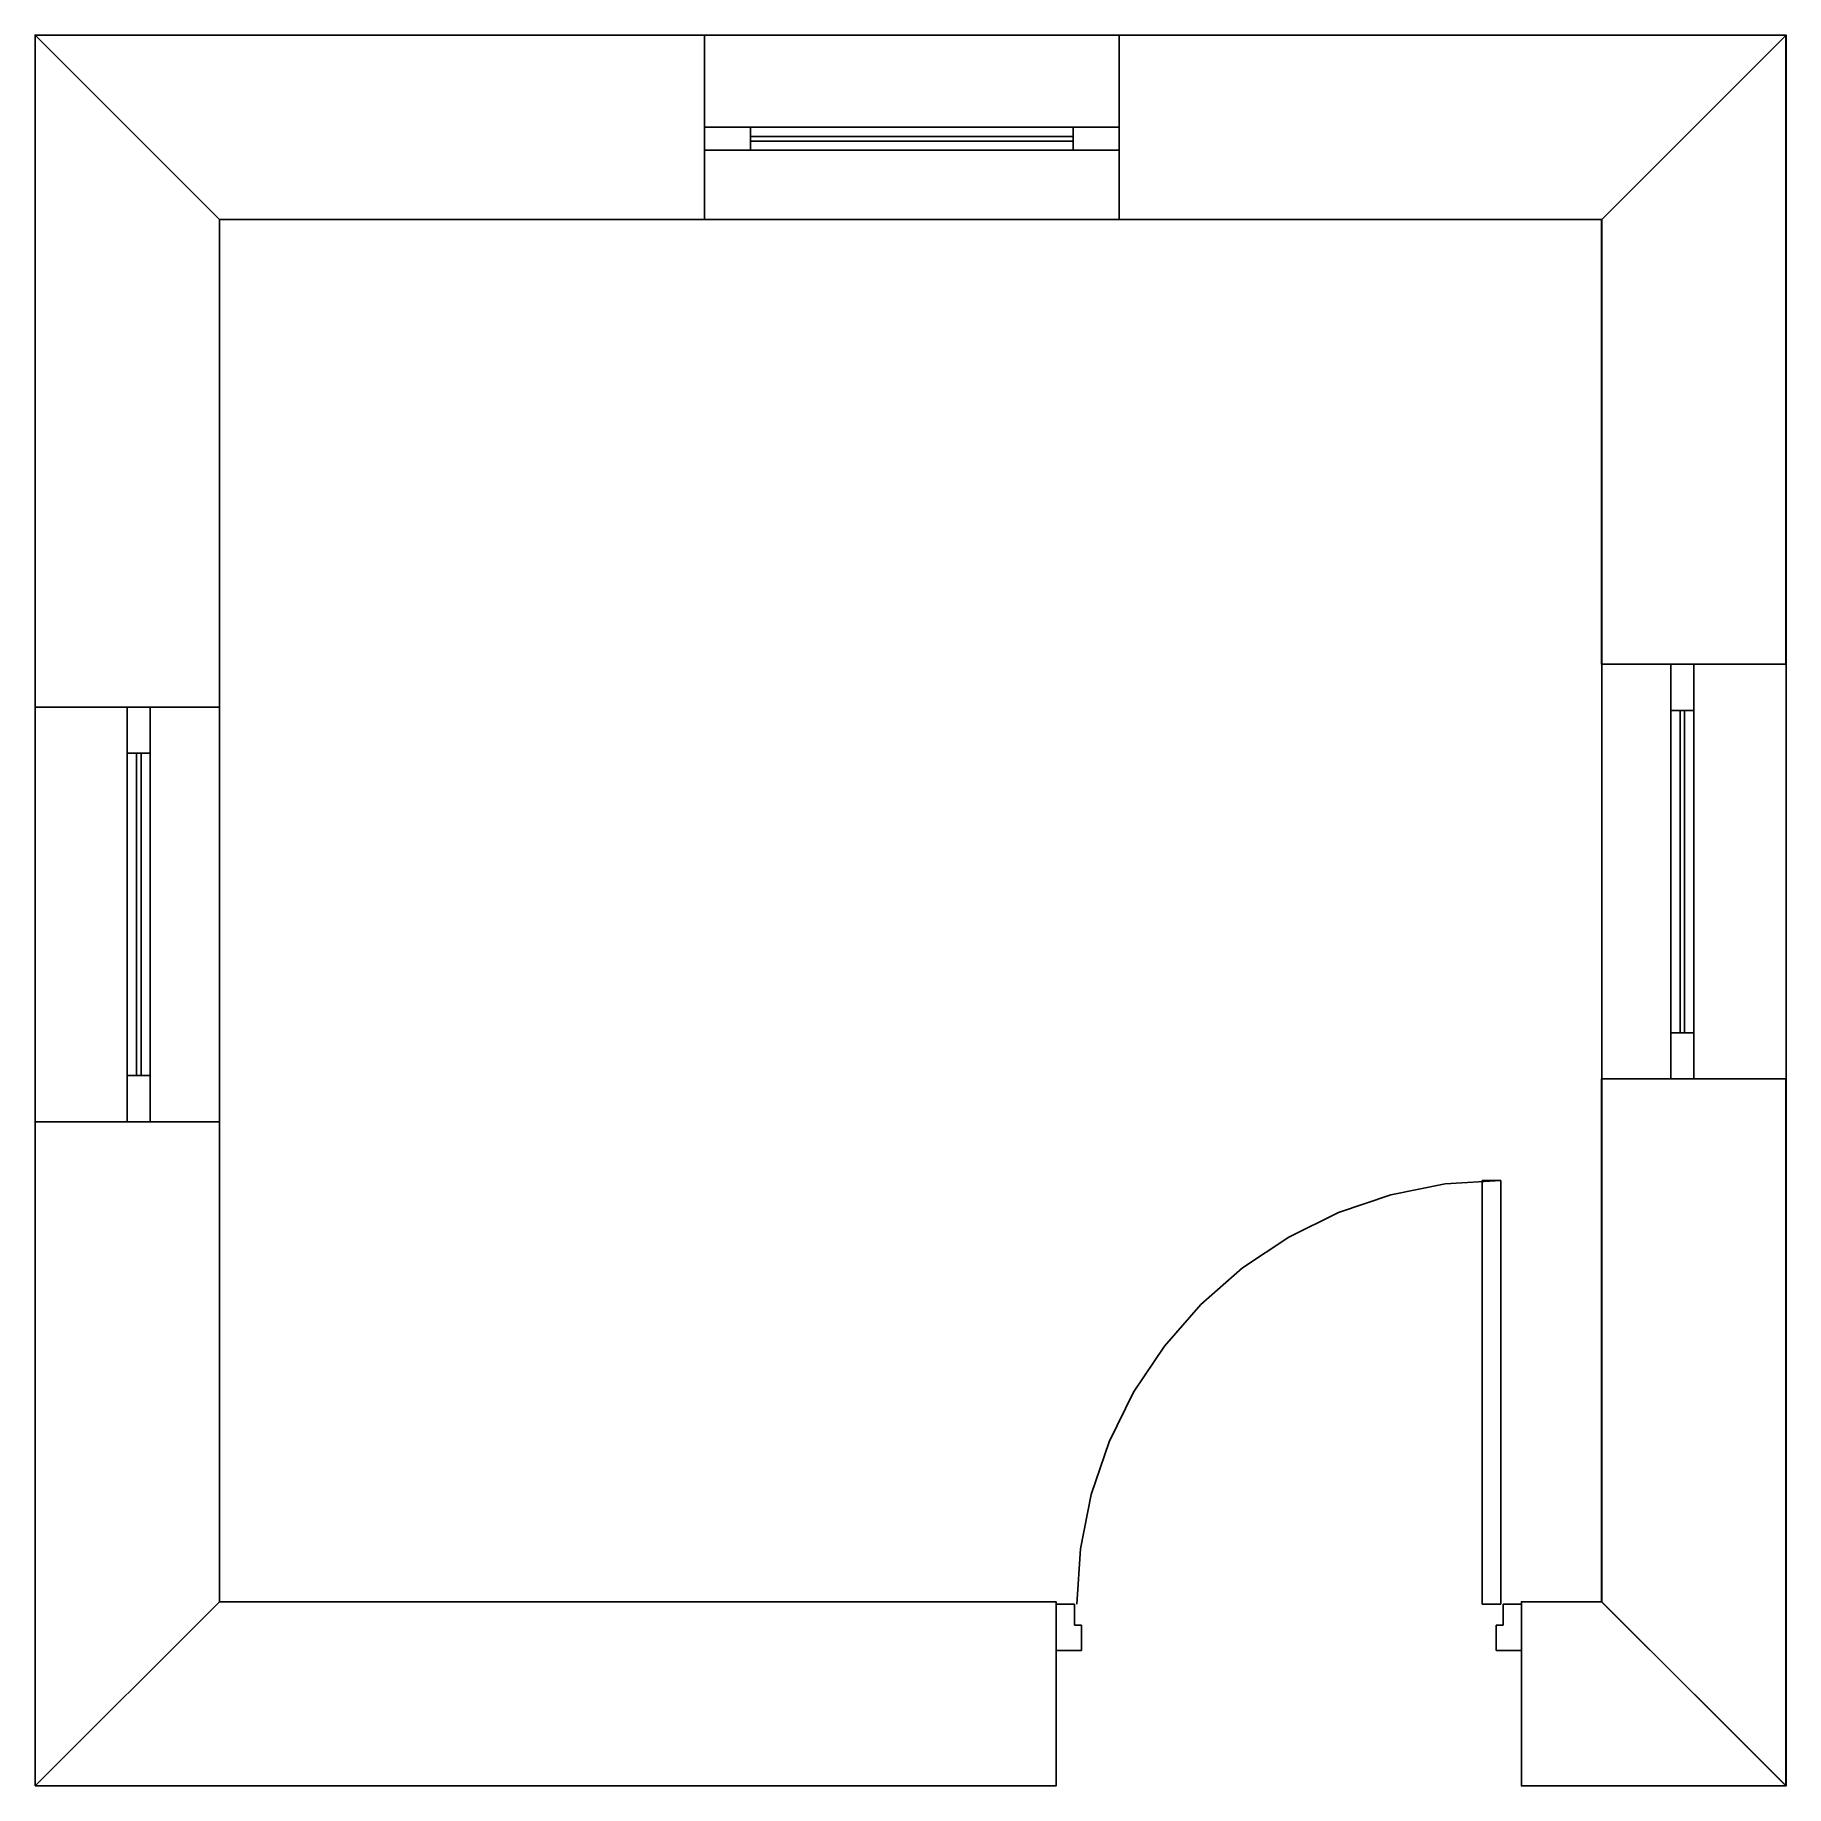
# Model space of a CAD drawing. Header units: metres. Extents: x 23 to 213, y -211 to -21.
import ezdxf

# ---------------------------------------------------------------- set-up
doc = ezdxf.new("R2010")
doc.units = ezdxf.units.M

msp = doc.modelspace()

# ---------------------------------------------------------------- linework, layer by layer
for p, q in [((22.7, -20.93), (95.34, -20.93)), ((42.7, -40.93), (22.7, -20.93)), ((22.7, -20.93), (42.7, -40.93)), ((22.7, -93.85), (22.7, -20.93)), ((140.34, -20.93), (95.34, -20.93)), ((95.34, -40.93), (95.34, -20.93)), ((140.34, -20.93), (212.7, -20.93)), ((140.34, -20.93), (140.34, -40.93)), ((212.7, -20.93), (192.7, -40.93)), ((192.7, -40.93), (212.7, -20.93)), ((212.7, -20.93), (212.7, -89.21)), ((100.34, -30.93), (95.34, -30.93)), ((100.34, -33.43), (100.34, -30.93)), ((100.34, -30.93), (135.34, -30.93)), ((100.34, -31.93), (100.34, -32.43)), ((135.34, -31.93), (100.34, -31.93)), ((135.34, -30.93), (135.34, -33.43)), ((140.34, -30.93), (135.34, -30.93)), ((135.34, -32.43), (135.34, -31.93)), ((95.34, -33.43), (100.34, -33.43)), ((100.34, -32.43), (135.34, -32.43)), ((100.34, -33.43), (135.34, -33.43)), ((135.34, -33.43), (140.34, -33.43)), ((95.34, -40.93), (42.7, -40.93)), ((42.7, -40.93), (42.7, -93.85)), ((95.34, -40.93), (140.34, -40.93)), ((192.7, -40.93), (140.34, -40.93)), ((192.7, -89.21), (192.7, -40.93)), ((192.7, -89.21), (192.7, -134.21)), ((192.7, -89.21), (212.7, -89.21)), ((200.2, -89.21), (200.2, -94.21)), ((202.7, -94.21), (202.7, -89.21)), ((212.7, -134.21), (212.7, -89.21)), ((22.7, -93.85), (22.7, -138.85)), ((22.7, -93.85), (42.7, -93.85)), ((35.2, -93.85), (32.7, -93.85)), ((32.7, -93.85), (32.7, -98.85)), ((35.2, -98.85), (35.2, -93.85)), ((42.7, -138.85), (42.7, -93.85)), ((200.2, -94.21), (202.7, -94.21)), ((200.2, -94.21), (200.2, -129.21)), ((201.7, -94.21), (201.2, -94.21)), ((201.2, -94.21), (201.2, -129.21)), ((201.7, -129.21), (201.7, -94.21)), ((202.7, -94.21), (202.7, -129.21)), ((32.7, -98.85), (35.2, -98.85)), ((32.7, -133.85), (32.7, -98.85)), ((33.7, -98.85), (33.7, -133.85)), ((34.2, -98.85), (33.7, -98.85)), ((34.2, -133.85), (34.2, -98.85)), ((35.2, -133.85), (35.2, -98.85)), ((200.2, -129.21), (200.2, -134.21)), ((202.7, -129.21), (200.2, -129.21)), ((201.2, -129.21), (201.7, -129.21)), ((202.7, -134.21), (202.7, -129.21)), ((32.7, -133.85), (32.7, -138.85)), ((35.2, -133.85), (32.7, -133.85)), ((33.7, -133.85), (34.2, -133.85)), ((35.2, -138.85), (35.2, -133.85)), ((212.7, -134.21), (192.7, -134.21)), ((192.7, -190.93), (192.7, -134.21)), ((212.7, -134.21), (212.7, -210.93)), ((42.7, -138.85), (22.7, -138.85)), ((22.7, -210.93), (22.7, -138.85)), ((42.7, -138.85), (42.7, -190.93)), ((175.73, -145.6), (169.83, -146.77)), ((181.74, -145.21), (175.73, -145.6)), ((179.74, -145.21), (181.74, -145.21)), ((179.74, -191.21), (179.74, -145.21)), ((181.74, -145.21), (181.74, -191.21)), ((169.83, -146.77), (164.13, -148.71)), ((164.13, -148.71), (158.74, -151.37)), ((158.74, -151.37), (153.73, -154.71)), ((153.73, -154.71), (149.21, -158.68)), ((149.21, -158.68), (145.24, -163.2)), ((145.24, -163.2), (141.9, -168.21)), ((141.9, -168.21), (139.24, -173.6)), ((139.24, -173.6), (137.31, -179.3)), ((137.31, -179.3), (136.13, -185.2)), ((136.13, -185.2), (135.74, -191.21)), ((22.7, -210.93), (42.7, -190.93)), ((42.7, -190.93), (22.7, -210.93)), ((42.7, -190.93), (133.49, -190.93)), ((133.49, -210.93), (133.49, -190.93)), ((133.49, -191.21), (135.49, -191.21)), ((135.49, -191.21), (135.49, -193.46)), ((181.74, -191.21), (179.74, -191.21)), ((181.99, -191.21), (181.99, -193.46)), ((183.99, -191.21), (181.99, -191.21)), ((183.99, -190.93), (192.7, -190.93)), ((183.99, -190.93), (183.99, -210.93)), ((183.99, -196.21), (183.99, -191.21)), ((192.7, -190.93), (212.7, -210.93)), ((212.7, -210.93), (192.7, -190.93)), ((135.49, -193.46), (136.24, -193.46)), ((136.24, -193.46), (136.24, -196.21)), ((181.24, -193.46), (181.24, -196.21)), ((181.99, -193.46), (181.24, -193.46)), ((136.24, -196.21), (133.49, -196.21)), ((181.24, -196.21), (183.99, -196.21)), ((133.49, -210.93), (22.7, -210.93)), ((212.7, -210.93), (183.99, -210.93))]:
    msp.add_line(p, q)
for points in [[(22.7, -20.93), (33.36, -31.59), (42.7, -40.93), (79.55, -40.93), (95.34, -40.93), (95.34, -30.93), (95.34, -20.93), (73.55, -20.93)], [(22.7, -93.85), (32.7, -93.85), (42.7, -93.85), (42.7, -77.97), (42.7, -40.93), (32.03, -30.26), (22.7, -20.93), (22.7, -71.97)], [(22.7, -20.93), (33.36, -31.59), (42.7, -40.93), (79.55, -40.93), (95.34, -40.93), (95.34, -30.93), (95.34, -20.93), (73.55, -20.93)], [(22.7, -93.85), (32.7, -93.85), (42.7, -93.85), (42.7, -77.97), (42.7, -40.93), (32.03, -30.26), (22.7, -20.93), (22.7, -71.97)], [(140.34, -20.93), (140.34, -30.93), (140.34, -40.93), (156.05, -40.93), (192.69, -40.93), (192.69, -74.73), (192.69, -89.21), (202.69, -89.21), (212.69, -89.21), (212.69, -68.73), (212.69, -20.93), (162.05, -20.93)], [(140.34, -20.93), (140.34, -30.93), (140.34, -40.93), (156.05, -40.93), (192.69, -40.93), (192.69, -74.73), (192.69, -89.21), (202.69, -89.21), (212.69, -89.21), (212.69, -68.73), (212.69, -20.93), (162.05, -20.93)], [(212.69, -134.21), (202.69, -134.21), (192.69, -134.21), (192.69, -151.23), (192.69, -190.93), (203.36, -201.59), (212.69, -210.93), (212.69, -157.23)], [(212.69, -134.21), (202.69, -134.21), (192.69, -134.21), (192.69, -151.23), (192.69, -190.93), (203.36, -201.59), (212.69, -210.93), (212.69, -157.23)], [(22.7, -210.93), (105.34, -210.93), (133.49, -210.93), (133.49, -196.01), (133.49, -190.93), (110.42, -190.93), (42.7, -190.93), (42.7, -154.47), (42.7, -138.85), (32.7, -138.85), (22.7, -138.85), (22.7, -160.47)], [(22.7, -210.93), (105.34, -210.93), (133.49, -210.93), (133.49, -196.01), (133.49, -190.93), (110.42, -190.93), (42.7, -190.93), (42.7, -154.47), (42.7, -138.85), (32.7, -138.85), (22.7, -138.85), (22.7, -160.47)], [(212.69, -210.93), (202.03, -200.26), (192.69, -190.93), (186.2, -190.93), (183.99, -190.93), (183.99, -205.85), (183.99, -210.93), (191.28, -210.93)], [(212.69, -210.93), (202.03, -200.26), (192.69, -190.93), (186.2, -190.93), (183.99, -190.93), (183.99, -205.85), (183.99, -210.93), (191.28, -210.93)]]:
    msp.add_lwpolyline(points, close=True)

doc.saveas('drawing.dxf')
